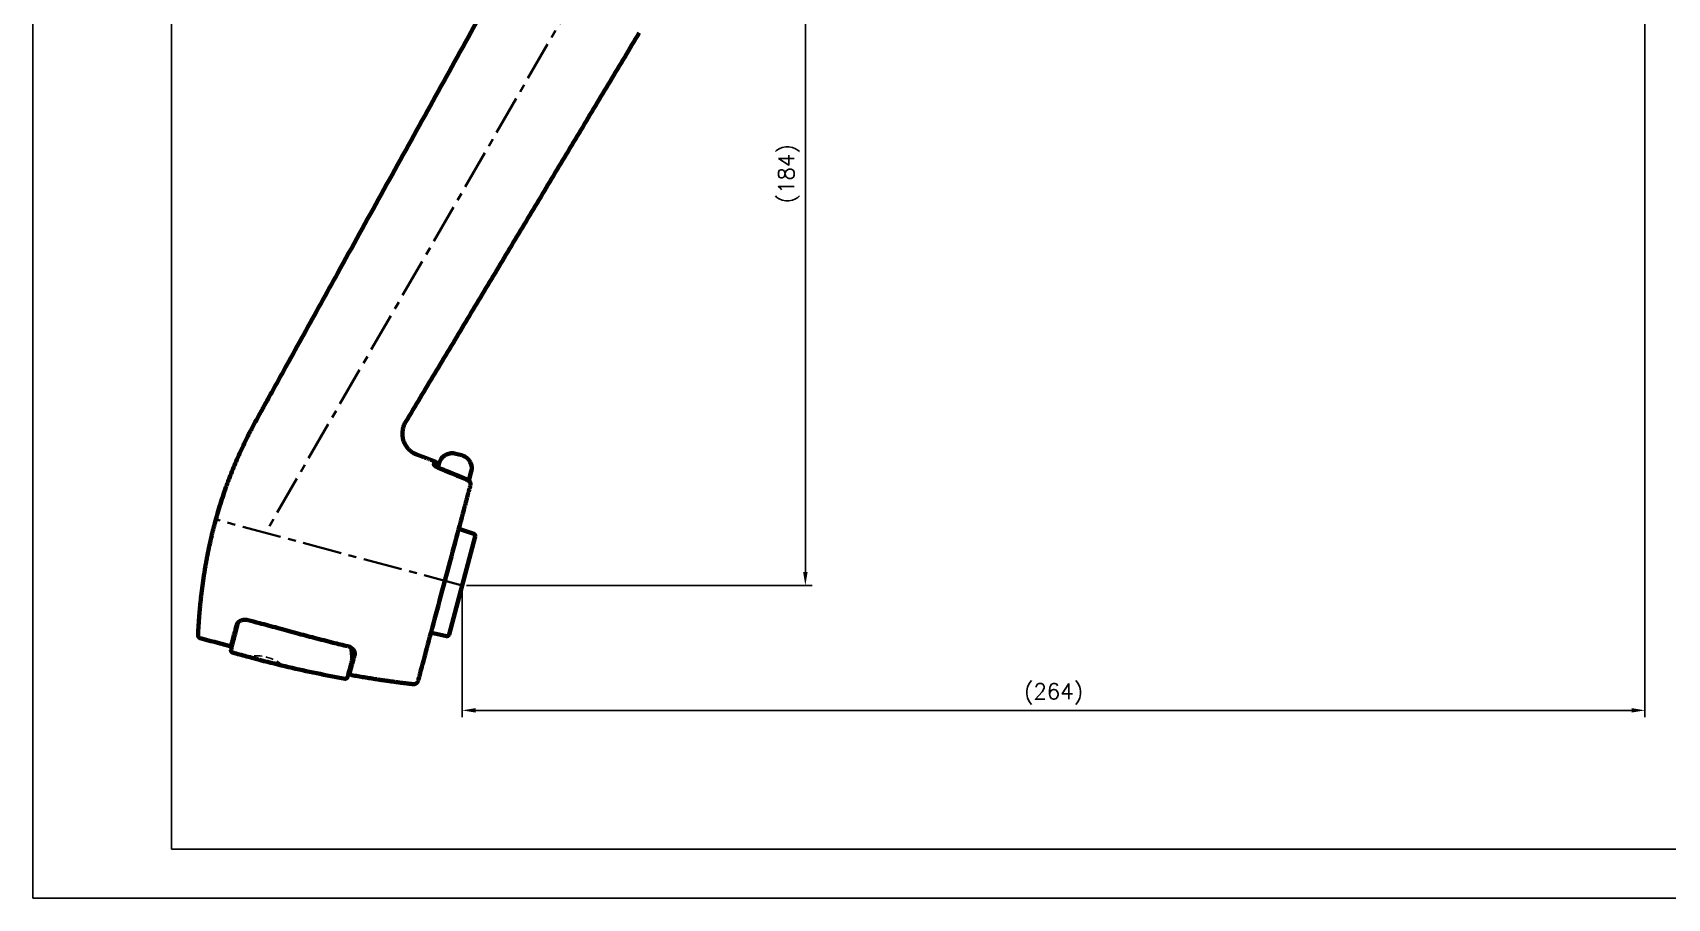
# Model space of a CAD drawing. Extents: x 48064 to 48658, y 16089 to 16509.
# Drawn here: x 48064.4 to 48429.6, y 16089.1 to 16282.4 of the extents above; entities that cross this region are included whole.
import ezdxf

# ---------------------------------------------------------------- set-up
doc = ezdxf.new("R2010")
doc.units = 0
doc.header["$LTSCALE"] = 7
doc.header["$MEASUREMENT"] = 0
doc.linetypes.add('CENTER', pattern=[2, 1.25, -0.25, 0.25, -0.25])
doc.linetypes.add('HIDDEN', pattern=[0.375, 0.25, -0.125])
doc.layers.get('0').update_dxf_attribs({"color": 2, "linetype": 'CONTINUOUS'})
doc.layers.get('Defpoints').update_dxf_attribs({"linetype": 'CONTINUOUS'})
doc.layers.add('1', color=1, linetype='CENTER')
doc.layers.add('D', color=2, linetype='CONTINUOUS')
doc.styles.add('GHS', font='romans', dxfattribs={"bigfont": 'ghs'})
doc.dimstyles.new('DIM_WS01', dxfattribs={"dimtxt": 3.5, "dimasz": 3, "dimexe": 1, "dimexo": 1, "dimgap": 1, "dimtad": 1, "dimdec": 4, "dimzin": 9, "dimdsep": 46, "dimtxsty": 'GHS', "dimcen": -2, "dimclrd": 256, "dimclre": 256, "dimclrt": 256, "dimadec": 4, "dimazin": 2, "dimtfac": 1, "dimtdec": 4, "dimtix": 1, "dimtmove": 0, "dimatfit": 1, "dimfxl": 1, "dimtolj": 1, "dimtzin": 0, "dimlwd": -1, "dimlwe": -1, "dimarcsym": 0})

# ---------------------------------------------------------------- blocks, each defined once
blk = doc.blocks.new('BORDER')
for p, q in [((0, 1), (0, 0)), ((0, 0), (1, 0))]:
    blk.add_line(p, q)
blk = doc.blocks.new('*D5')
at = {"layer": 'D', "transparency": 16777216}
for p, q in [((48424.61, 16316.82), (48424.61, 16129.57)), ((48160.35, 16157.96), (48160.35, 16129.57)), ((48163.35, 16131.07), (48421.61, 16131.07))]:
    blk.add_line(p, q, dxfattribs=at)
for points in [[(48163.35, 16131.57), (48163.35, 16130.57), (48160.35, 16131.07)], [(48421.61, 16131.57), (48421.61, 16130.57), (48424.61, 16131.07)]]:
    blk.add_solid(points, dxfattribs=at)
at = {"layer": 'Defpoints', "color": 0, "transparency": 16777216}
for p in [(48424.61, 16317.82), (48160.35, 16158.96), (48424.61, 16131.07)]:
    blk.add_point(p, dxfattribs=at)
at = {"layer": 'D', "transparency": 16777216, "insert": (48292.48, 16134.73), "char_height": 3.5, "attachment_point": 5, "style": 'GHS'}
blk.add_mtext('\\A1;(264)', dxfattribs=at)
blk = doc.blocks.new('*D6')
at = {"layer": 'D', "transparency": 16777216}
for p, q in [((48267.53, 16342.82), (48235.53, 16342.82)), ((48237.03, 16161.96), (48237.03, 16339.82)), ((48161.35, 16158.96), (48238.53, 16158.96))]:
    blk.add_line(p, q, dxfattribs=at)
for points in [[(48236.53, 16339.82), (48237.53, 16339.82), (48237.03, 16342.82)], [(48236.53, 16161.96), (48237.53, 16161.96), (48237.03, 16158.96)]]:
    blk.add_solid(points, dxfattribs=at)
at = {"layer": 'Defpoints', "color": 0, "transparency": 16777216}
for p in [(48237.03, 16342.82), (48268.53, 16342.82), (48160.35, 16158.96)]:
    blk.add_point(p, dxfattribs=at)
at = {"layer": 'D', "transparency": 16777216, "insert": (48233.36, 16250.89), "char_height": 3.5, "attachment_point": 5, "rotation": 90, "style": 'GHS'}
blk.add_mtext('\\A1;(184)', dxfattribs=at)

msp = doc.modelspace()

# ---------------------------------------------------------------- linework, layer by layer
at = {"color": 4}
for p, q in [((48095.40741, 16100.09586), (48095.40741, 16490.09586)), ((48644.40741, 16100.09586), (48095.40741, 16100.09586))]:
    msp.add_line(p, q, dxfattribs=at)
at = {"layer": '1', "color": 1, "linetype": 'CENTER', "lineweight": 35}
for p, q in [((48193.42478, 16304.08136), (48116.42655, 16170.71637)), ((48160.35423, 16158.96127), (48105.315, 16173.68983))]:
    msp.add_line(p, q, dxfattribs=at)
at = {"layer": '1', "color": 7, "linetype": 'Continuous', "lineweight": 70}
for p, q in [((48154.975, 16185.28031), (48155.25201, 16186.31547)), ((48160.26385, 16188.0233), (48158.91144, 16188.38521)), ((48162.40049, 16184.40253), (48161.86108, 16182.38682)), ((48162.9508, 16170.49736), (48160.04356, 16171.44093)), ((48157.42901, 16148.03001), (48163.27945, 16169.89252)), ((48109.83133, 16149.03169), (48110.16403, 16150.27497)), ((48110.17134, 16150.27395), (48110.16403, 16150.27497)), ((48153.85227, 16148.30467), (48156.84221, 16147.67015)), ((48150.60975, 16138.02067), (48150.73705, 16138.49637))]:
    msp.add_line(p, q, dxfattribs=at)
for centre, radius, start, end in [((48161.23774, 16181.60482), 1, 345.0186, 66.8192737), ((48160.19792, 16171.91651), 0.5, 165.0186, 252.0186), ((48162.79644, 16170.02178), 0.5, 345.0186, 72.0185989), ((48108.32733, 16145.96929), 0.5, 255.0186936, 345.0186), ((48153.74847, 16147.81556), 0.5, 78.0186, 165.0186), ((48156.946, 16148.15926), 0.5, 258.0186011, 345.0186), ((48135.95931, 16143.23343), 0.49999, 255.0186, 292.7385006)]:
    msp.add_arc(centre, radius, start, end, dxfattribs=at)
for centre, major_axis, ratio, start_param, end_param in [((48153.68561, 16185.10403), (0.96601, -0.25851), 0.972689328, 0.750878642, 1.461697696), ((48158.15004, 16185.53995), (2.89803, -0.77552), 0.978147601, 2.468162757, 3.141592654), ((48159.50246, 16185.17805), (2.89803, -0.77552), 0.978147601, 0, 0.723180062), ((48154.98977, 16184.17497), (0.3666, 0.93038), 0.024145094, 5.988174308, 6.291850053), ((48161.23774, 16181.60482), (0.39363, 0.91927), 0.030300323, 5.985994314, 6.28215368), ((48161.23774, 16181.60482), (-0.96601, 0.25851), 0.95523939, 3.141592654, 4.566726761)]:
    msp.add_ellipse(centre, major_axis=major_axis, ratio=ratio, start_param=start_param, end_param=end_param, dxfattribs=at)
for points, knots in [([(48171.39981, 16298.87961), (48164.92606, 16287.19658), (48158.45352, 16275.51288), (48148.74688, 16257.98612), (48145.51169, 16252.14367), (48139.04211, 16240.45833), (48135.80777, 16234.61541), (48132.57359, 16228.7724)], [0, 0, 0, 0, 0.5, 0.5, 0.75, 0.75, 1, 1, 1, 1]), ([(48132.57359, 16228.7724), (48130.03185, 16224.18041), (48127.49017, 16219.58839), (48123.67752, 16212.70042), (48122.40663, 16210.40443), (48120.50027, 16206.96047), (48119.86482, 16205.81248), (48118.91168, 16204.09048), (48118.59395, 16203.51649), (48117.95839, 16202.36856), (48117.64058, 16201.79461), (48117.32291, 16201.22058)], [0, 0, 0, 0, 0.5, 0.5, 0.75, 0.75, 0.875, 0.875, 0.9375, 0.9375, 1, 1, 1, 1]), ([(48117.32291, 16201.22058), (48116.9523, 16200.55088), (48116.58208, 16199.88095), (48116.02603, 16198.87647), (48115.84054, 16198.54172), (48115.46904, 16197.8725), (48115.2831, 16197.538), (48115.09746, 16197.20334)], [0, 0, 0, 0, 0.5, 0.5, 0.75, 0.75, 1, 1, 1, 1]), ([(48115.09746, 16197.20334), (48114.46126, 16196.05642), (48113.82893, 16194.90767), (48113.06834, 16193.45771), (48112.91778, 16193.16698), (48112.61989, 16192.584), (48112.47252, 16192.29177), (48112.03496, 16191.41295), (48111.74924, 16190.82425), (48111.18854, 16189.64179), (48110.91369, 16189.04797), (48110.37541, 16187.85496), (48110.11204, 16187.25574), (48109.33926, 16185.44992), (48108.84703, 16184.23524), (48108.3777, 16183.00978)], [0, 0, 0, 0, 0.25, 0.25, 0.3125, 0.3125, 0.375, 0.375, 0.5, 0.5, 0.625, 0.625, 0.75, 0.75, 1, 1, 1, 1]), ([(48150.23724, 16188.17749), (48149.892, 16188.30778), (48149.2479, 16188.63469), (48148.39747, 16189.33762), (48147.72245, 16190.20854), (48147.24849, 16191.20728), (48147.00085, 16192.28302), (48146.99133, 16193.38174), (48147.22057, 16194.45739), (48147.52238, 16195.1138), (48147.71187, 16195.43077)], [0, 0, 0, 0, 0.125978112, 0.251351383, 0.376169046, 0.500615931, 0.624908329, 0.74945366, 0.874475959, 1, 1, 1, 1]), ([(48154.04074, 16186.00993), (48154.03462, 16185.98707), (48154.03736, 16185.96041), (48154.0518, 16185.92239), (48154.05525, 16185.91455), (48154.06319, 16185.89853), (48154.06769, 16185.89034), (48154.08277, 16185.86523), (48154.10704, 16185.83031), (48154.13962, 16185.79257), (48154.16723, 16185.76321), (48154.17696, 16185.75325), (48154.19752, 16185.73297), (48154.20834, 16185.72266), (48154.26459, 16185.67076), (48154.31681, 16185.62778), (48154.40596, 16185.56134), (48154.43749, 16185.53886), (48154.48762, 16185.50465), (48154.5048, 16185.49317), (48154.53972, 16185.47032), (48154.55751, 16185.45891), (48154.64812, 16185.40196), (48154.72579, 16185.35671), (48154.82962, 16185.30068), (48154.85073, 16185.2895), (48154.89363, 16185.26721), (48154.91536, 16185.25613), (48154.98086, 16185.22336), (48155.02516, 16185.20203), (48155.15989, 16185.13957), (48155.25217, 16185.09998), (48155.34706, 16185.06258)], [0, 0, 0, 0, 0.125, 0.125, 0.15625, 0.15625, 0.1875, 0.1875, 0.25, 0.3125, 0.3125, 0.34375, 0.34375, 0.375, 0.375, 0.5, 0.5, 0.5625, 0.5625, 0.59375, 0.59375, 0.625, 0.625, 0.75, 0.75, 0.78125, 0.78125, 0.8125, 0.8125, 0.875, 0.875, 1, 1, 1, 1]), ([(48154.8224, 16185.48373), (48154.83815, 16185.54257), (48154.8485, 16185.60284), (48154.85808, 16185.72427), (48154.85731, 16185.78542), (48154.84467, 16185.90657), (48154.83281, 16185.96657), (48154.79836, 16186.08341), (48154.77579, 16186.14025), (48154.72069, 16186.24888), (48154.68817, 16186.30067), (48154.61425, 16186.39749), (48154.57286, 16186.44251), (48154.48258, 16186.52428), (48154.43369, 16186.56103), (48154.33006, 16186.62504), (48154.27531, 16186.6523), (48154.21854, 16186.67436)], [0, 0, 0, 0, 0.125, 0.125, 0.25, 0.25, 0.375, 0.375, 0.5, 0.5, 0.625, 0.625, 0.75, 0.75, 0.875, 0.875, 1, 1, 1, 1]), ([(48155.35721, 16185.10715), (48155.28359, 16185.13532), (48155.11984, 16185.20301), (48154.88975, 16185.31955), (48154.69515, 16185.43588), (48154.57301, 16185.52384), (48154.52808, 16185.56389), (48154.52363, 16185.56863), (48154.52371, 16185.56857)], [0, 0, 0, 0, 0.17310262, 0.401167866, 0.603031681, 0.791889206, 0.945428263, 1, 1, 1, 1]), ([(48158.91144, 16188.38521), (48158.81427, 16188.41118), (48158.54537, 16188.4692), (48158.09309, 16188.50401), (48157.56723, 16188.45382), (48157.06082, 16188.3114), (48156.65684, 16188.12719), (48156.4424, 16187.9726), (48156.37131, 16187.91504)], [0, 0, 0, 0, 0.112026678, 0.308261772, 0.504678438, 0.701053258, 0.897334237, 1, 1, 1, 1]), ([(48162.16636, 16186.4796), (48162.13589, 16186.54989), (48162.02566, 16186.77353), (48161.76328, 16187.11249), (48161.38456, 16187.47584), (48160.9445, 16187.76716), (48160.56012, 16187.93583), (48160.32857, 16188.00597), (48160.26385, 16188.0233)], [0, 0, 0, 0, 0.091055251, 0.298240264, 0.505602478, 0.713143186, 0.920844082, 1, 1, 1, 1]), ([(48108.3777, 16183.00978), (48108.31051, 16182.83433), (48108.24379, 16182.65867), (48108.11129, 16182.30689), (48108.04551, 16182.13077), (48107.8497, 16181.60204), (48107.72117, 16181.24899), (48107.34165, 16180.18817), (48107.09673, 16179.4787), (48106.62288, 16178.05531), (48106.3939, 16177.34141), (48105.9517, 16175.90922), (48105.73858, 16175.1909), (48105.32867, 16173.74972), (48105.13174, 16173.0269), (48104.84802, 16171.93942), (48104.75542, 16171.57638), (48104.57427, 16170.84917), (48104.48572, 16170.48499), (48104.22607, 16169.39082), (48104.06096, 16168.65914), (48103.74572, 16167.19162), (48103.59557, 16166.45578), (48103.38026, 16165.34926), (48103.31013, 16164.97994), (48103.17317, 16164.24094), (48103.10626, 16163.8712), (48102.97605, 16163.13118), (48102.91282, 16162.76088), (48102.79051, 16162.01965), (48102.73147, 16161.64872), (48102.61699, 16160.9063), (48102.56138, 16160.53484), (48102.45266, 16159.79155), (48102.39949, 16159.41973), (48102.32223, 16158.86161), (48102.29694, 16158.6755), (48102.24768, 16158.30308), (48102.22374, 16158.11677), (48102.17717, 16157.74394), (48102.15451, 16157.55743), (48102.10965, 16157.18434), (48102.0875, 16156.99776), (48102.02204, 16156.43785), (48101.97967, 16156.06436), (48101.89899, 16155.31707), (48101.86069, 16154.94323), (48101.7878, 16154.1952), (48101.75314, 16153.82102), (48101.68714, 16153.07234), (48101.65585, 16152.69784), (48101.56742, 16151.57384), (48101.51572, 16150.82388), (48101.42644, 16149.32317), (48101.38893, 16148.57236), (48101.35857, 16147.82127)], [0, 0, 0, 0, 0.015625, 0.015625, 0.03125, 0.03125, 0.0625, 0.0625, 0.125, 0.125, 0.1875, 0.1875, 0.25, 0.25, 0.3125, 0.3125, 0.34375, 0.34375, 0.375, 0.375, 0.4375, 0.4375, 0.5, 0.5, 0.53125, 0.53125, 0.5625, 0.5625, 0.59375, 0.59375, 0.625, 0.625, 0.65625, 0.65625, 0.6875, 0.6875, 0.703125, 0.703125, 0.71875, 0.71875, 0.734375, 0.734375, 0.75, 0.75, 0.78125, 0.78125, 0.8125, 0.8125, 0.84375, 0.84375, 0.875, 0.875, 0.9375, 0.9375, 1, 1, 1, 1]), ([(48154.80449, 16185.41679), (48154.80718, 16185.42683), (48154.81775, 16185.46634), (48154.8224, 16185.48373), (48154.8224, 16185.48374)], [0, 0, 0, 0, 0.225630551, 1, 1, 1, 1]), ([(48155.34706, 16185.06258), (48156.39939, 16184.6478), (48157.44855, 16184.22509), (48159.01727, 16183.57923), (48159.53932, 16183.36193), (48160.58194, 16182.92382), (48161.10249, 16182.70296), (48161.62227, 16182.4803)], [0, 0, 0, 0, 0.5, 0.5, 0.75, 0.75, 1, 1, 1, 1]), ([(48161.63478, 16182.53207), (48161.50803, 16182.58618), (48160.01546, 16183.22152), (48157.92676, 16184.09004), (48155.94883, 16184.86445), (48155.35206, 16185.09463)], [0, 0, 0, 0, 0.060937985, 0.717259361, 1, 1, 1, 1]), ([(48150.77548, 16138.63998), (48150.83019, 16138.84442), (48151.15861, 16140.07169), (48152.15069, 16143.779), (48154.14171, 16151.21925), (48156.49027, 16159.99561), (48158.83884, 16168.77196), (48160.32169, 16174.31322), (48160.97303, 16176.74725), (48161.09016, 16177.18495)], [0, 0, 0, 0, 0.043346138, 0.226115476, 0.408884813, 0.591654151, 0.774423488, 0.957192826, 1, 1, 1, 1]), ([(48108.81033, 16145.84004), (48108.8103, 16145.83993), (48108.81665, 16145.86364), (48108.84177, 16145.95754), (48108.87929, 16146.09775), (48108.94155, 16146.33037), (48108.99763, 16146.53994), (48109.01789, 16146.61565), (48109.06158, 16146.77893), (48109.08495, 16146.86627), (48109.12229, 16147.00581), (48109.13513, 16147.05377), (48109.16152, 16147.1524), (48109.20221, 16147.30445), (48109.24616, 16147.46871), (48109.33841, 16147.81342), (48109.40568, 16148.06479), (48109.51524, 16148.4742), (48109.5532, 16148.61607), (48109.61233, 16148.83702), (48109.6324, 16148.91203), (48109.67328, 16149.06478), (48109.69407, 16149.14248), (48109.79968, 16149.53714), (48109.88956, 16149.873), (48109.98483, 16150.22902)], [0, 0, 0, 0, 0.12523361, 0.12523361, 0.250200237, 0.375166864, 0.375166864, 0.437650178, 0.437650178, 0.500133492, 0.500133492, 0.531375148, 0.531375148, 0.562616805, 0.625100119, 0.625100119, 0.750066746, 0.750066746, 0.812550059, 0.812550059, 0.843791716, 0.843791716, 0.875033373, 0.875033373, 1, 1, 1, 1]), ([(48109.84153, 16149.03044), (48109.85953, 16149.09776), (48109.89498, 16149.23046), (48109.94657, 16149.42381), (48109.97992, 16149.54892), (48110.00453, 16149.64131), (48110.01269, 16149.67193), (48110.02869, 16149.73205), (48110.03655, 16149.76159), (48110.04428, 16149.79063)], [0, 0, 0, 0, 0.25, 0.5, 0.75, 0.75, 0.875, 0.875, 1, 1, 1, 1]), ([(48109.8507, 16149.02931), (48109.85072, 16149.02932), (48109.85077, 16149.02933), (48109.85086, 16149.02942), (48109.85098, 16149.02959), (48109.85112, 16149.02982), (48109.85129, 16149.03012), (48109.85148, 16149.0305), (48109.85169, 16149.03095), (48109.85192, 16149.03148), (48109.85218, 16149.03208), (48109.85247, 16149.03275), (48109.85278, 16149.03351), (48109.85311, 16149.03434), (48109.85346, 16149.03525), (48109.85384, 16149.03625), (48109.85425, 16149.03732), (48109.85468, 16149.03848), (48109.85513, 16149.03973), (48109.85561, 16149.04105), (48109.85612, 16149.04247), (48109.85665, 16149.04397), (48109.85721, 16149.04557), (48109.85779, 16149.04725), (48109.8584, 16149.04902), (48109.85903, 16149.05088), (48109.85969, 16149.05284), (48109.86038, 16149.05489), (48109.86109, 16149.05704), (48109.86183, 16149.05928), (48109.86259, 16149.06163), (48109.86338, 16149.06407), (48109.8642, 16149.0666), (48109.86505, 16149.06925), (48109.86592, 16149.07199), (48109.86682, 16149.07483), (48109.86775, 16149.07778), (48109.86871, 16149.08084), (48109.86969, 16149.084), (48109.8707, 16149.08726), (48109.87174, 16149.09064), (48109.87281, 16149.09413), (48109.8739, 16149.09772), (48109.87503, 16149.10143), (48109.87618, 16149.10525), (48109.87736, 16149.10919), (48109.87857, 16149.11324), (48109.87981, 16149.1174), (48109.88108, 16149.12168), (48109.88238, 16149.12608), (48109.8837, 16149.1306), (48109.88506, 16149.13524), (48109.88645, 16149.14), (48109.88786, 16149.14488), (48109.88931, 16149.14988), (48109.89078, 16149.15501), (48109.89229, 16149.16026), (48109.89383, 16149.16564), (48109.89539, 16149.17115), (48109.89699, 16149.17678), (48109.89862, 16149.18254), (48109.90028, 16149.18843), (48109.90197, 16149.19446), (48109.90369, 16149.20061), (48109.90544, 16149.2069), (48109.90722, 16149.21332), (48109.90904, 16149.21987), (48109.91088, 16149.22656), (48109.91276, 16149.23338), (48109.91467, 16149.24035), (48109.91661, 16149.24744), (48109.91859, 16149.25468), (48109.92059, 16149.26206), (48109.92263, 16149.26958), (48109.9247, 16149.27724), (48109.9268, 16149.28503), (48109.92894, 16149.29298), (48109.9311, 16149.30106), (48109.9333, 16149.30929), (48109.93554, 16149.31767), (48109.9378, 16149.32618), (48109.9401, 16149.33485), (48109.94244, 16149.34366), (48109.9448, 16149.35262), (48109.9472, 16149.36173), (48109.94963, 16149.37098), (48109.9521, 16149.38039), (48109.9546, 16149.38994), (48109.95713, 16149.39965), (48109.9597, 16149.4095), (48109.9623, 16149.41951), (48109.96493, 16149.42967), (48109.9676, 16149.43998), (48109.97031, 16149.45044), (48109.97304, 16149.46106), (48109.97581, 16149.47183), (48109.97862, 16149.48276), (48109.98146, 16149.49384), (48109.98433, 16149.50507), (48109.98724, 16149.51646), (48109.99018, 16149.528), (48109.99316, 16149.5397), (48109.99617, 16149.55156), (48109.99922, 16149.56357), (48110.0023, 16149.57574), (48110.00541, 16149.58807), (48110.00856, 16149.60055), (48110.01175, 16149.61319), (48110.01497, 16149.62598), (48110.01822, 16149.63894), (48110.02151, 16149.65205), (48110.02484, 16149.66531), (48110.0282, 16149.67874), (48110.03159, 16149.69232), (48110.03502, 16149.70605), (48110.03848, 16149.71995), (48110.04198, 16149.734), (48110.04552, 16149.74821), (48110.04908, 16149.76257), (48110.05269, 16149.77709), (48110.05633, 16149.79177), (48110.06, 16149.8066), (48110.06371, 16149.82158), (48110.06745, 16149.83673), (48110.07123, 16149.85202), (48110.07504, 16149.86747), (48110.07888, 16149.88308), (48110.08277, 16149.89883), (48110.08668, 16149.91474), (48110.09063, 16149.9308), (48110.09462, 16149.94702), (48110.09864, 16149.96338), (48110.10269, 16149.9799), (48110.10678, 16149.99656), (48110.1109, 16150.01337), (48110.11506, 16150.03033), (48110.11925, 16150.04744), (48110.12347, 16150.06469), (48110.12773, 16150.08209), (48110.13202, 16150.09963), (48110.13635, 16150.11732), (48110.14071, 16150.13515), (48110.1451, 16150.15312), (48110.14953, 16150.17123), (48110.15399, 16150.18948), (48110.15848, 16150.20787), (48110.16301, 16150.22639), (48110.16757, 16150.24505), (48110.17216, 16150.26385), (48110.17678, 16150.28277), (48110.18144, 16150.30183), (48110.18613, 16150.32102), (48110.19085, 16150.34034), (48110.1956, 16150.35978), (48110.20039, 16150.37935), (48110.2052, 16150.39905), (48110.21005, 16150.41886), (48110.21493, 16150.4388), (48110.21984, 16150.45885), (48110.22478, 16150.47903), (48110.22975, 16150.49931), (48110.23475, 16150.51971), (48110.23978, 16150.54023), (48110.24485, 16150.56085), (48110.24994, 16150.58158), (48110.25506, 16150.60241), (48110.26021, 16150.62335), (48110.26539, 16150.64439), (48110.2706, 16150.66552), (48110.27418, 16150.68006), (48110.27603, 16150.68755), (48110.27613, 16150.68795)], [0, 0, 0, 0, 0.004138473, 0.008298439, 0.012479904, 0.016682874, 0.020907354, 0.025153351, 0.029420869, 0.033709914, 0.038020491, 0.042352605, 0.046706262, 0.051081467, 0.055478225, 0.05989654, 0.064336417, 0.068797861, 0.073280878, 0.077785471, 0.082311645, 0.086859405, 0.091428755, 0.0960197, 0.100632243, 0.10526639, 0.109922143, 0.114599509, 0.11929849, 0.12401909, 0.128761314, 0.133525165, 0.138310648, 0.143117766, 0.147946523, 0.152796923, 0.157668969, 0.162562665, 0.167478015, 0.172415021, 0.177373688, 0.182354019, 0.187356018, 0.192379687, 0.19742503, 0.202492051, 0.207580752, 0.212691137, 0.217823208, 0.222976969, 0.228152424, 0.233349574, 0.238568423, 0.243808975, 0.249071231, 0.254355194, 0.259660869, 0.264988256, 0.27033736, 0.275708182, 0.281100726, 0.286514995, 0.29195099, 0.297408714, 0.302888171, 0.308389362, 0.31391229, 0.319456958, 0.325023368, 0.330611522, 0.336221424, 0.341853074, 0.347506476, 0.353181632, 0.358878544, 0.364597214, 0.370337645, 0.37609984, 0.381883799, 0.387689525, 0.393517021, 0.399366288, 0.405237329, 0.411130145, 0.417044739, 0.422981113, 0.428939269, 0.434919208, 0.440920933, 0.446944446, 0.452989748, 0.459056841, 0.465145728, 0.47125641, 0.477388889, 0.483543166, 0.489719245, 0.495917125, 0.50213681, 0.5083783, 0.514641599, 0.520926706, 0.527233624, 0.533562355, 0.5399129, 0.546285262, 0.55267944, 0.559095438, 0.565533257, 0.571992897, 0.578474362, 0.584977652, 0.591502769, 0.598049714, 0.604618489, 0.611209096, 0.617821535, 0.624455809, 0.631111918, 0.637789865, 0.64448965, 0.651211275, 0.657954741, 0.66472005, 0.671507203, 0.678316201, 0.685147046, 0.691999739, 0.698874281, 0.705770674, 0.712688919, 0.719629016, 0.726590969, 0.733574776, 0.740580441, 0.747607963, 0.754657345, 0.761728588, 0.768821692, 0.775936658, 0.783073489, 0.790232185, 0.797412747, 0.804615177, 0.811839475, 0.819085642, 0.826353681, 0.833643591, 0.840955374, 0.848289031, 0.855644563, 0.863021971, 0.870421256, 0.877842419, 0.885285462, 0.892750384, 0.900237188, 0.907745874, 0.915276443, 0.922828897, 0.930403235, 0.937999459, 0.945617571, 0.95325757, 0.960919459, 0.968603237, 0.976308906, 0.984036467, 0.99178592, 0.999557267, 1, 1, 1, 1]), ([(48109.99586, 16150.23827), (48110.00358, 16150.28146), (48110.03882, 16150.39509), (48110.16879, 16150.59727), (48110.39492, 16150.82521), (48110.69409, 16151.02481), (48111.03008, 16151.17492), (48111.37852, 16151.2713), (48111.73899, 16151.3185), (48112.10964, 16151.30786), (48112.36798, 16151.27865), (48112.4922, 16151.23739), (48112.49262, 16151.23725)], [0, 0, 0, 0, 0.085293798, 0.220452901, 0.363239322, 0.499735585, 0.61435481, 0.720559529, 0.816145734, 0.90575913, 0.999685337, 1, 1, 1, 1]), ([(48110.04428, 16149.79063), (48110.05407, 16149.82743), (48110.07267, 16149.89743), (48110.08941, 16149.96053), (48110.10125, 16150.00524), (48110.10508, 16150.0197), (48110.11249, 16150.04773), (48110.11606, 16150.06122), (48110.12625, 16150.09981), (48110.13855, 16150.14652), (48110.14835, 16150.18389), (48110.15472, 16150.20831), (48110.15669, 16150.21584), (48110.16022, 16150.22945), (48110.1618, 16150.23557), (48110.166, 16150.25189), (48110.16808, 16150.26008), (48110.17081, 16150.2711), (48110.17145, 16150.27393), (48110.17134, 16150.27395)], [0, 0, 0, 0, 0.125, 0.25, 0.25, 0.3125, 0.3125, 0.375, 0.375, 0.5, 0.625, 0.625, 0.6875, 0.6875, 0.75, 0.75, 0.875, 0.875, 1, 1, 1, 1]), ([(48112.48647, 16151.2117), (48113.34394, 16150.99312), (48115.53306, 16150.42799), (48119.14848, 16149.451), (48123.23308, 16148.33626), (48127.39546, 16147.22733), (48131.22003, 16146.24985), (48133.71736, 16145.63934), (48134.80887, 16145.37758)], [0, 0, 0, 0, 0.114955898, 0.293712756, 0.486431434, 0.665037489, 0.85368291, 1, 1, 1, 1]), ([(48101.35857, 16147.82127), (48101.35714, 16147.78602), (48101.35871, 16147.75112), (48101.3676, 16147.68199), (48101.37494, 16147.64773), (48101.3956, 16147.58009), (48101.40872, 16147.54737), (48101.44052, 16147.48418), (48101.459, 16147.45413), (48101.49052, 16147.41145), (48101.50164, 16147.39765), (48101.52494, 16147.37113), (48101.53712, 16147.35839), (48101.56254, 16147.33394), (48101.57584, 16147.3222), (48101.60318, 16147.30003), (48101.61724, 16147.28958), (48101.66055, 16147.26011), (48101.69093, 16147.24294), (48101.7388, 16147.22097), (48101.7552, 16147.21426), (48101.78843, 16147.20228), (48101.80527, 16147.197), (48101.82235, 16147.19243)], [0, 0, 0, 0, 0.125, 0.125, 0.25, 0.25, 0.375, 0.375, 0.5, 0.5, 0.5625, 0.5625, 0.625, 0.625, 0.6875, 0.6875, 0.75, 0.75, 0.875, 0.875, 0.9375, 0.9375, 1, 1, 1, 1]), ([(48101.8406, 16147.26061), (48101.83816, 16147.25149), (48101.83596, 16147.24326), (48101.82627, 16147.20707), (48101.82236, 16147.19243), (48101.82235, 16147.19243)], [0.999996175985883, 0.999996175985883, 0.999996175985883, 0.999996175985883, 0.999996948568107, 0.999996948568107, 1, 1, 1, 1]), ([(48108.71836, 16144.56165), (48108.71048, 16144.52998), (48108.70579, 16144.49806), (48108.70337, 16144.44983), (48108.70334, 16144.4337), (48108.70485, 16144.40131), (48108.70642, 16144.38499), (48108.71341, 16144.33689), (48108.7211, 16144.30563), (48108.73714, 16144.25996), (48108.74326, 16144.24491), (48108.757, 16144.21533), (48108.76454, 16144.201), (48108.7891, 16144.15931), (48108.80803, 16144.13327), (48108.84032, 16144.09687), (48108.85179, 16144.08516), (48108.87554, 16144.06314), (48108.90023, 16144.0424), (48108.92676, 16144.02415), (48108.95422, 16144.00716), (48108.96844, 16143.99929), (48109.01235, 16143.97771), (48109.04276, 16143.9663), (48109.07429, 16143.95786)], [0, 0, 0, 0, 0.125, 0.125, 0.1875, 0.1875, 0.25, 0.25, 0.375, 0.375, 0.4375, 0.4375, 0.5, 0.5, 0.625, 0.625, 0.6875, 0.6875, 0.75, 0.8125, 0.8125, 0.875, 0.875, 1, 1, 1, 1]), ([(48109.07429, 16143.95786), (48110.11235, 16143.68008), (48111.66943, 16143.26341), (48113.22652, 16142.84674), (48114.00506, 16142.6384), (48114.26454, 16142.56882), (48114.78375, 16142.43065), (48117.12121, 16141.81276), (48119.46773, 16141.23001), (48125.7466, 16139.75936), (48129.95568, 16138.89128), (48134.18787, 16138.13557)], [0, 0, 0, 0, 0.125, 0.1875, 0.1875, 0.21875, 0.21875, 0.25, 0.5, 0.5, 1, 1, 1, 1]), ([(48134.74903, 16138.46691), (48134.74964, 16138.46868), (48134.7518, 16138.47497), (48134.75418, 16138.48271), (48134.75732, 16138.49314), (48134.75891, 16138.49926), (48134.76416, 16138.51804), (48134.78128, 16138.58268), (48134.82737, 16138.75654), (48134.89724, 16139.02107), (48134.9897, 16139.3719), (48135.10462, 16139.80731), (48135.24114, 16140.32946), (48135.39853, 16140.91603), (48135.58576, 16141.58815), (48135.72561, 16142.087), (48135.80294, 16142.38148), (48135.8094, 16142.40614)], [0, 0, 0, 0, 0.000717637, 0.002772785, 0.006834818, 0.018782974, 0.048632625, 0.14984211, 0.257150734, 0.36315899, 0.469083362, 0.574909771, 0.680545526, 0.785735961, 0.888211959, 0.990700052, 1, 1, 1, 1]), ([(48134.80712, 16145.36875), (48134.83769, 16145.36345), (48134.99119, 16145.33312), (48135.25179, 16145.23001), (48135.56526, 16145.06517), (48135.83655, 16144.86145), (48136.06284, 16144.62992), (48136.23809, 16144.37725), (48136.35405, 16144.11724), (48136.40088, 16143.86992), (48136.40139, 16143.704), (48136.37155, 16143.62703), (48136.36565, 16143.61394)], [0, 0, 0, 0, 0.023594014, 0.120021281, 0.218453367, 0.320780156, 0.431524427, 0.552751458, 0.682638235, 0.821441582, 0.968747789, 1, 1, 1, 1]), ([(48136.37106, 16143.6116), (48136.28257, 16143.28091), (48136.19954, 16142.97065), (48136.04412, 16142.38985), (48135.89932, 16141.84875), (48135.7755, 16141.38606), (48135.66221, 16140.96268), (48135.61082, 16140.77064), (48135.54178, 16140.51265), (48135.52011, 16140.43166), (48135.48964, 16140.31782), (48135.47982, 16140.28113), (48135.46094, 16140.21055), (48135.45186, 16140.17663), (48135.40831, 16140.01389), (48135.35031, 16139.79716), (48135.31538, 16139.66663), (48135.29204, 16139.57941), (48135.28614, 16139.55736), (48135.28613, 16139.55731)], [0, 0, 0, 0, 0.12502621, 0.12502621, 0.25005242, 0.37507863, 0.37507863, 0.50010484, 0.50010484, 0.562617945, 0.562617945, 0.593874498, 0.593874498, 0.62513105, 0.62513105, 0.75015726, 0.87518347, 0.87518347, 1, 1, 1, 1]), ([(48134.18787, 16138.13557), (48134.21885, 16138.13003), (48134.24985, 16138.12749), (48134.2964, 16138.12797), (48134.31192, 16138.12885), (48134.34297, 16138.13207), (48134.35858, 16138.13444), (48134.40461, 16138.14366), (48134.43435, 16138.15258), (48134.47756, 16138.17005), (48134.49173, 16138.17656), (48134.51959, 16138.19098), (48134.53321, 16138.19887), (48134.57252, 16138.22417), (48134.59693, 16138.24332), (48134.63087, 16138.27545), (48134.64177, 16138.28679), (48134.66243, 16138.31041), (48134.67213, 16138.32262), (48134.69941, 16138.36043), (48134.71517, 16138.38718), (48134.73509, 16138.42966), (48134.74111, 16138.44426), (48134.75166, 16138.47366), (48134.75621, 16138.48853), (48134.76007, 16138.50356)], [0, 0, 0, 0, 0.125, 0.125, 0.1875, 0.1875, 0.25, 0.25, 0.375, 0.375, 0.4375, 0.4375, 0.5, 0.5, 0.625, 0.625, 0.6875, 0.6875, 0.75, 0.75, 0.875, 0.875, 0.9375, 0.9375, 1, 1, 1, 1]), ([(48134.76007, 16138.50356), (48134.76703, 16138.53068), (48134.77171, 16138.55834), (48134.77521, 16138.60066), (48134.77578, 16138.61488), (48134.77571, 16138.6432), (48134.77507, 16138.65736), (48134.77383, 16138.67151)], [0, 0, 0, 0, 0.5, 0.5, 0.75, 0.75, 1, 1, 1, 1]), ([(48135.68077, 16138.93592), (48135.64684, 16138.94201), (48135.61355, 16138.95162), (48135.54964, 16138.97748), (48135.51903, 16138.99373), (48135.46179, 16139.03216), (48135.43517, 16139.05434), (48135.38704, 16139.10371), (48135.36554, 16139.13089), (48135.32858, 16139.18909), (48135.31312, 16139.2201), (48135.2889, 16139.28465), (48135.28014, 16139.31818), (48135.26968, 16139.38633), (48135.268, 16139.42094), (48135.27176, 16139.48978), (48135.27722, 16139.524), (48135.28613, 16139.5573)], [0, 0, 0, 0, 0.125, 0.125, 0.25, 0.25, 0.375, 0.375, 0.5, 0.5, 0.625, 0.625, 0.75, 0.75, 0.875, 0.875, 1, 1, 1, 1]), ([(48150.53425, 16137.73854), (48150.55325, 16137.80953), (48150.58288, 16137.92024), (48150.66323, 16138.2205), (48150.71395, 16138.41004), (48150.77548, 16138.63998)], [0, 0, 0, 0, 0.5, 0.5, 1, 1, 1, 1]), ([(48149.42754, 16136.90975), (48149.48652, 16136.90289), (48149.54611, 16136.90129), (48149.66465, 16136.90869), (48149.72358, 16136.91768), (48149.83892, 16136.94597), (48149.89533, 16136.96526), (48150.00384, 16137.01353), (48150.05593, 16137.04252), (48150.15417, 16137.10926), (48150.20031, 16137.14701), (48150.28516, 16137.2301), (48150.32388, 16137.27544), (48150.39266, 16137.37225), (48150.42273, 16137.42372), (48150.47328, 16137.53119), (48150.49375, 16137.58718), (48150.5091, 16137.64455)], [0, 0, 0, 0, 0.125, 0.125, 0.25, 0.25, 0.375, 0.375, 0.5, 0.5, 0.625, 0.625, 0.75, 0.75, 0.875, 0.875, 1, 1, 1, 1])]:
    msp.add_open_spline(points, degree=3, knots=knots, dxfattribs=at)
for points, degree in [([(48147.71126, 16195.42976), (48199.93311, 16282.40647)], 1), ([(48150.27689, 16188.16276), (48150.10316, 16188.22647), (48149.93276, 16188.29996), (48149.76685, 16188.38271)], 3), ([(48161.09016, 16177.18495), (48161.15988, 16177.44549), (48161.29449, 16177.94848), (48161.48196, 16178.64907), (48161.65498, 16179.29562), (48161.76057, 16179.69021), (48161.81088, 16179.8782)], 3), ([(48161.81088, 16179.8782), (48161.89036, 16180.17522), (48162.03525, 16180.71664), (48162.15228, 16181.15397), (48162.20375, 16181.34632)], 3), ([(48108.19807, 16145.48629), (48106.07283, 16146.055), (48103.94759, 16146.62371), (48101.82235, 16147.19243)], 3), ([(48107.10121, 16145.78), (48108.19834, 16145.48735)], 1), ([(48109.83133, 16149.03169), (48108.71836, 16144.56165)], 1), ([(48109.84156, 16149.03043), (48109.8507, 16149.02931)], 1), ([(48135.81551, 16142.79569), (48135.70189, 16143.91547), (48135.58882, 16145.03526)], 2), ([(48135.77621, 16142.41048), (48135.84729, 16142.60161), (48135.81047, 16142.79854)], 2)]:
    msp.add_open_spline(points, degree=degree, dxfattribs=at)
for points, weights in [([(48154.21854, 16186.67436), (48152.25479, 16187.43732), (48150.27688, 16188.16274)], [0.999263103297, 0.999070455363, 0.998967519309]), ([(48154.21854, 16186.67436), (48154.21854, 16186.67435), (48154.04074, 16186.00993)], [0.999263104235, 0.952825062447, 0.92112332637])]:
    msp.add_rational_spline(points, weights, degree=2, dxfattribs=at)
msp.add_rational_spline([(48135.68077, 16138.93592), (48141.25907, 16137.93434), (48148.15358, 16137.05795), (48149.42754, 16136.90975)], [0.99890972397, 0.999107626355, 1.00014670454, 1.00034153092], degree=2, knots=[0, 0, 0, 0.815342928, 1, 1, 1], dxfattribs=at)
at = {"layer": 'D', "linetype": 'HIDDEN'}
msp.add_arc((48114.43755, 16134.27621), 8.97746, 48.7393454, 102.4764842, dxfattribs=at)

# ---------------------------------------------------------------- block references
at = {"xscale": 594, "yscale": 420, "zscale": 594}
msp.add_blockref('BORDER', (48064.40741, 16089.09586), dxfattribs=at)

# ---------------------------------------------------------------- dimensions: what is measured, and where the dimension line sits
at = {"layer": 'D'}
dim = msp.add_linear_dim(base=(48237.02785, 16342.82294), p1=(48160.35423, 16158.96127), p2=(48268.52808, 16342.82294), angle=90, text='(184)', dimstyle='DIM_WS01', override={"dimexe": 1.5, "dimtad": 3, "dimtoh": 1, "dimtmove": 2, "dimarcsym": 2}, dxfattribs=at)
dim.commit()
dim.dimension.update_dxf_attribs({"geometry": '*D6', "text_midpoint": (48233.36118, 16250.8921)})
dim = msp.add_linear_dim(base=(48424.605, 16131.0659), p1=(48160.35423, 16158.96127), p2=(48424.605, 16317.82294), text='(264)', dimstyle='DIM_WS01', override={"dimexe": 1.5, "dimtad": 3, "dimtoh": 1, "dimtmove": 2, "dimarcsym": 2}, dxfattribs=at)
dim.commit()
dim.dimension.update_dxf_attribs({"geometry": '*D5', "text_midpoint": (48292.47962, 16134.73257)})

doc.saveas('drawing.dxf')
